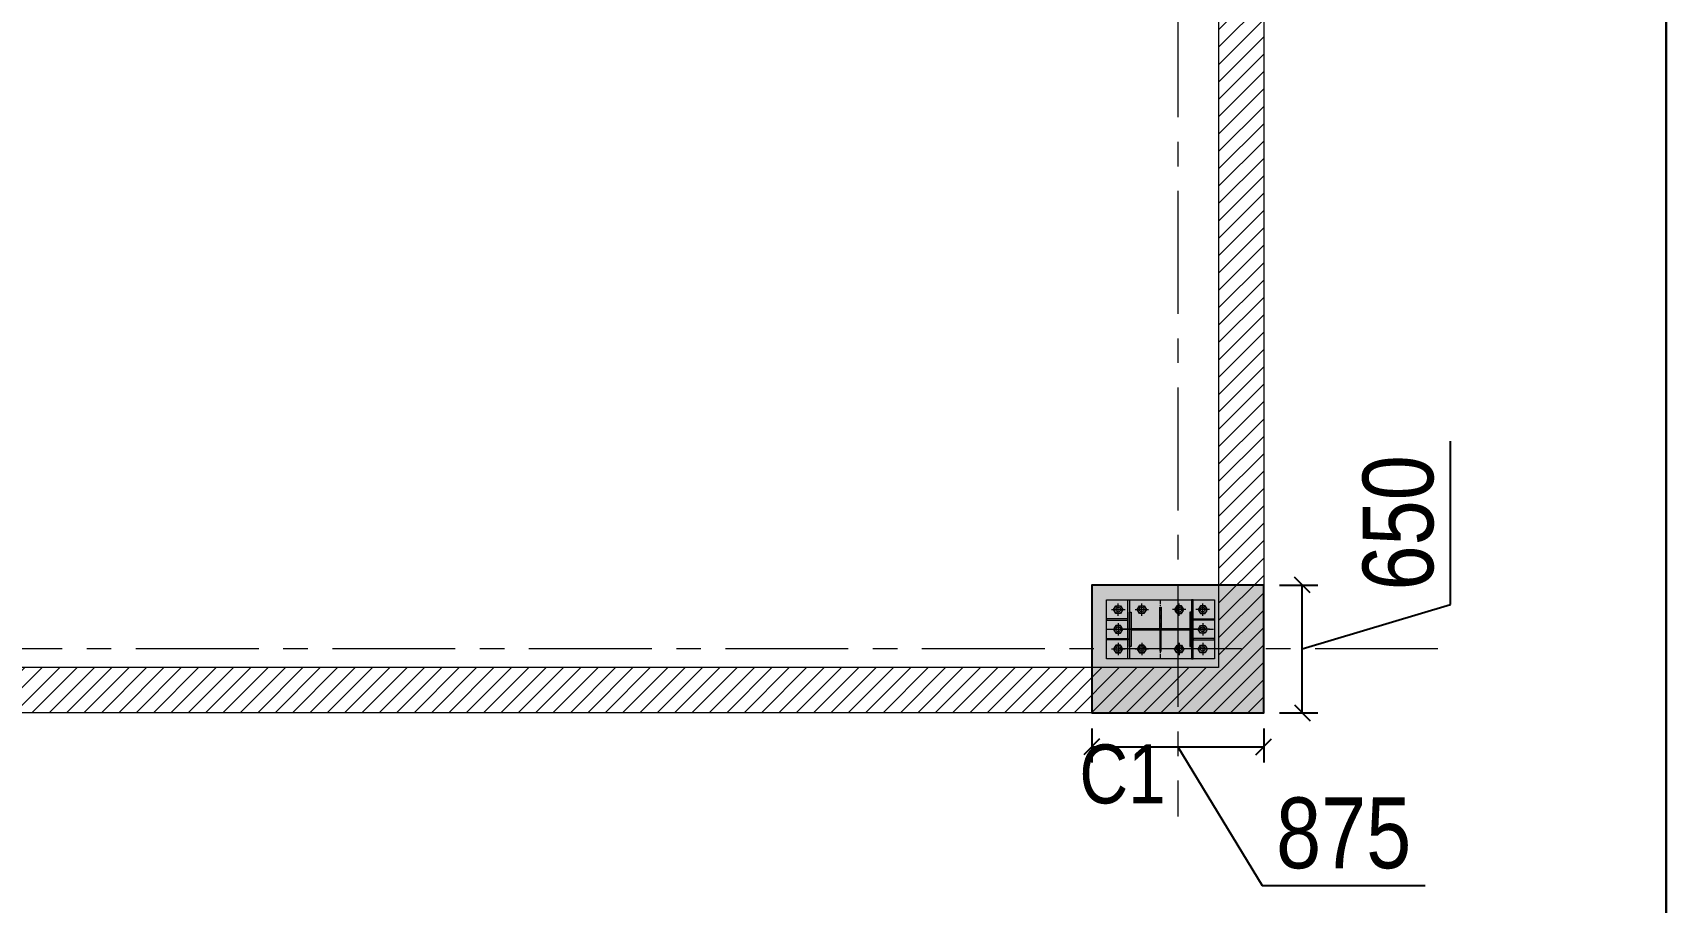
# Model space of a CAD drawing. Header units: inches. Extents: x 683042 to 921062, y -316188 to -5771.
# Drawn here: x 822184 to 830497, y -87987 to -83562 of the extents above; entities that cross this region are included whole.
import ezdxf

# ---------------------------------------------------------------- set-up
doc = ezdxf.new("R2010")
doc.units = ezdxf.units.IN
doc.header["$MEASUREMENT"] = 0
doc.linetypes.add('CENTER', pattern=[2, 1.25, -0.25, 0.25, -0.25])
doc.layers.add('CENTER LINE.(FSH)', color=10, linetype='CENTER', lineweight=0)
doc.layers.add('R-text', color=7, linetype='Continuous', lineweight=30)
for name, color, linetype in [('DETAIL-A', 41, 'Continuous'), ('R-column', 5, 'Continuous'), ('WALL', 30, 'Continuous')]:
    doc.layers.add(name, color=color, linetype=linetype)
doc.styles.add('ROMAND', font='swissc.ttf')
doc.dimstyles.new('CHIRAG', dxfattribs={"dimscale": 80, "dimtxt": 2.5, "dimasz": 2, "dimexe": 1, "dimexo": 1, "dimgap": 1, "dimtad": 0, "dimdec": 0, "dimzin": 0, "dimdsep": 46, "dimtxsty": 'ROMAND', "dimblk": 'OBLIQUE', "dimcen": 1, "dimclrd": 8, "dimclre": 8, "dimclrt": 256, "dimadec": 0, "dimazin": 0, "dimtfac": 1, "dimtdec": 0, "dimtmove": 0, "dimatfit": 3, "dimfxl": 15, "dimtolj": 1, "dimtzin": 0, "dimlwd": -1, "dimlwe": -1, "dimarcsym": 1})

# ---------------------------------------------------------------- blocks, each defined once
blk = doc.blocks.new('A$C153212E7')
at = {"lineweight": 5}
h = blk.add_hatch(color=256, dxfattribs=at)
h.dxf.hatch_style = 1
h.paths.add_polyline_path([(108.9, 300), (108.9, 0), (116.9, 0), (116.9, 300)])
h = blk.add_hatch(color=256, dxfattribs=at)
h.dxf.hatch_style = 1
h.paths.add_polyline_path([(279, 153), (279, 261.9), (271, 261.9), (271, 153)])
h = blk.add_hatch(color=256, dxfattribs=at)
h.dxf.hatch_style = 1
h.paths.add_polyline_path([(441.1, 300), (441.1, 0), (433.1, 0), (433.1, 300)])
h = blk.add_hatch(color=256, dxfattribs=at)
h.dxf.hatch_style = 1
h.paths.add_polyline_path([(108.9, 204), (0, 204), (0, 196), (108.9, 196)])
h = blk.add_hatch(color=3, dxfattribs=at)
h.dxf.hatch_style = 1
h.paths.add_polyline_path([(116.9, 237.5), (116.9, 62.5), (124.9, 62.5), (124.9, 237.5)])
h.paths.add_polyline_path([(125, 147), (425, 147), (425, 153), (125, 153)])
h.paths.add_polyline_path([(433, 237.5), (433, 62.5), (425, 62.5), (425, 237.5)])
h = blk.add_hatch(color=256, dxfattribs=at)
h.dxf.hatch_style = 1
h.paths.add_polyline_path([(441.1, 204), (550, 204), (550, 196), (441.1, 196)])
h = blk.add_hatch(color=256, dxfattribs=at)
h.dxf.hatch_style = 1
h.paths.add_polyline_path([(108.9, 96), (0, 96), (0, 104), (108.9, 104)])
h = blk.add_hatch(color=256, dxfattribs=at)
h.dxf.hatch_style = 1
h.paths.add_polyline_path([(279, 147), (279, 38.1), (271, 38.1), (271, 147)])
h = blk.add_hatch(color=256, dxfattribs=at)
h.dxf.hatch_style = 1
h.paths.add_polyline_path([(441.1, 96), (550, 96), (550, 104), (441.1, 104)])
blk.add_line((74.9, 150), (474.9, 150), dxfattribs=at)
at = {"color": 1, "lineweight": 5}
blk.add_lwpolyline([(0, 300), (550, 300), (550, 0), (0, 0)], close=True, dxfattribs=at)
at = {"lineweight": 5}
for points in [[(108.9, 300), (108.9, 0), (116.9, 0), (116.9, 300)], [(279, 153), (279, 261.9), (271, 261.9), (271, 153)], [(441.1, 300), (441.1, 0), (433.1, 0), (433.1, 300)], [(108.9, 204), (0, 204), (0, 196), (108.9, 196)], [(441.1, 204), (550, 204), (550, 196), (441.1, 196)], [(108.9, 96), (0, 96), (0, 104), (108.9, 104)], [(279, 147), (279, 38.1), (271, 38.1), (271, 147)], [(441.1, 96), (550, 96), (550, 104), (441.1, 104)]]:
    blk.add_lwpolyline(points, close=True, dxfattribs=at)
blk.add_circle((274.9, 150), 3, dxfattribs=at)
at = {"layer": 'DETAIL-A', "lineweight": 5}
for p, q in [((25.5, 250), (94.5, 250)), ((60, 218.1), (60, 281.9)), ((145.5, 250), (214.5, 250)), ((180, 218.1), (180, 281.9)), ((404.5, 250), (335.5, 250)), ((370, 218.1), (370, 281.9)), ((524.5, 250), (455.5, 250)), ((490, 218.1), (490, 281.9)), ((60, 118.1), (60, 181.9)), ((490, 118.1), (490, 181.9)), ((25.5, 150), (94.5, 150)), ((524.5, 150), (455.5, 150)), ((25.5, 50), (94.5, 50)), ((60, 81.9), (60, 18.1)), ((145.5, 50), (214.5, 50)), ((180, 81.9), (180, 18.1)), ((404.5, 50), (335.5, 50)), ((370, 81.9), (370, 18.1)), ((524.5, 50), (455.5, 50)), ((490, 81.9), (490, 18.1))]:
    blk.add_line(p, q, dxfattribs=at)
at = {"layer": 'DETAIL-A', "linetype": 'CENTER', "lineweight": 5, "ltscale": 20}
for p, q in [((274.9, 300), (274.9, 0)), ((550, 150), (0, 150))]:
    blk.add_line(p, q, dxfattribs=at)
at = {"layer": 'DETAIL-A', "lineweight": 5}
for points in [[(72, 270.1), (83, 250.4), (70.8, 230), (48.1, 230), (36.7, 250.4), (48.5, 270.1)], [(192, 270.1), (203, 250.4), (190.8, 230), (168.1, 230), (156.7, 250.4), (168.5, 270.1)], [(358, 270.1), (347, 250.4), (359.2, 230), (381.9, 230), (393.3, 250.4), (381.5, 270.1)], [(478, 270.1), (467, 250.4), (479.2, 230), (501.9, 230), (513.3, 250.4), (501.5, 270.1)], [(72, 170.1), (83, 150.4), (70.8, 130), (48.1, 130), (36.7, 150.4), (48.5, 170.1)], [(478, 170.1), (467, 150.4), (479.2, 130), (501.9, 130), (513.3, 150.4), (501.5, 170.1)], [(72, 29.9), (83, 49.6), (70.8, 70), (48.1, 70), (36.7, 49.6), (48.5, 29.9)], [(192, 29.9), (203, 49.6), (190.8, 70), (168.1, 70), (156.7, 49.6), (168.5, 29.9)], [(358, 29.9), (347, 49.6), (359.2, 70), (381.9, 70), (393.3, 49.6), (381.5, 29.9)], [(478, 29.9), (467, 49.6), (479.2, 70), (501.9, 70), (513.3, 49.6), (501.5, 29.9)]]:
    blk.add_lwpolyline(points, close=True, dxfattribs=at)
at = {"layer": 'DETAIL-A', "color": 3, "lineweight": 5}
for points in [[(116.9, 237.5), (116.9, 62.5), (124.9, 62.5), (124.9, 237.5)], [(433, 237.5), (433, 62.5), (425, 62.5), (425, 237.5)], [(125, 147), (425, 147), (425, 153), (125, 153)]]:
    blk.add_lwpolyline(points, close=True, dxfattribs=at)
at = {"layer": 'DETAIL-A', "lineweight": 5}
for centre, radius in [((60, 250), 20), ((60, 250), 12), ((180, 250), 20), ((180, 250), 12), ((370, 250), 20), ((370, 250), 12), ((490, 250), 20), ((490, 250), 12), ((60, 150), 20), ((490, 150), 20), ((60, 150), 12), ((490, 150), 12), ((60, 50), 20), ((60, 50), 12), ((180, 50), 20), ((180, 50), 12), ((370, 50), 20), ((370, 50), 12), ((490, 50), 20), ((490, 50), 12)]:
    blk.add_circle(centre, radius, dxfattribs=at)
blk = doc.blocks.new('COL')
at = {"layer": 'R-column'}
h = blk.add_hatch(color=256, dxfattribs=at)
h.dxf.hatch_style = 1
h.paths.add_polyline_path([(742265.9, -92470.4), (741390.9, -92470.4), (741390.9, -93120.4), (742265.9, -93120.4)])
blk.add_lwpolyline([(742265.9, -92470.4), (741390.9, -92470.4), (741390.9, -93120.4), (742265.9, -93120.4)], close=True, dxfattribs=at)
blk = doc.blocks.new('_Oblique')
at = {"color": 0, "linetype": 'ByBlock', "lineweight": -2}
blk.add_line((-0.5, -0.5), (0.5, 0.5), dxfattribs=at)
blk = doc.blocks.new('*D245')
at = {"color": 8, "linetype": 'Continuous', "transparency": 16777216}
for p, q in [((827573.1, -87103.1), (827573.1, -87275.9)), ((828448.1, -87103.1), (828448.1, -87275.9))]:
    blk.add_line(p, q, dxfattribs=at)
at = {"color": 8, "transparency": 16777216}
for p, q in [((827573.1, -87195.9), (828448.1, -87195.9)), ((828010.6, -87195.9), (828441.2, -87901.1)), ((828441.2, -87901.1), (829269.1, -87901.1))]:
    blk.add_line(p, q, dxfattribs=at)
at = {"layer": 'Defpoints', "color": 0, "transparency": 16777216}
for p in [(827573.1, -87023.1), (828448.1, -87023.1), (828448.1, -87195.9)]:
    blk.add_point(p, dxfattribs=at)
at = {"color": 8, "transparency": 16777216, "xscale": 80, "yscale": 80, "zscale": 80, "rotation": 180}
blk.add_blockref('_Oblique', (827573.1, -87195.9), dxfattribs=at)
at = {"color": 8, "transparency": 16777216, "xscale": 80, "yscale": 80, "zscale": 80}
blk.add_blockref('_Oblique', (828448.1, -87195.9), dxfattribs=at)
at = {"lineweight": 5, "transparency": 16777216, "insert": (828855.2, -87636.3), "char_height": 360, "attachment_point": 5, "style": 'ROMAND'}
blk.add_mtext('\\A1;875', dxfattribs=at)
blk = doc.blocks.new('*D246')
at = {"color": 8, "transparency": 16777216}
for p, q in [((829398.7, -86471.7), (829398.7, -85640.8)), ((828644.3, -87023.1), (828644.3, -86373.1)), ((828644.3, -86698.1), (829398.7, -86471.7))]:
    blk.add_line(p, q, dxfattribs=at)
at = {"color": 8, "linetype": 'Continuous', "transparency": 16777216}
for p, q in [((828528.1, -86373.1), (828724.3, -86373.1)), ((828528.1, -87023.1), (828724.3, -87023.1))]:
    blk.add_line(p, q, dxfattribs=at)
at = {"layer": 'Defpoints', "color": 0, "transparency": 16777216}
for p in [(828448.1, -86373.1), (828644.3, -86373.1), (828448.1, -87023.1)]:
    blk.add_point(p, dxfattribs=at)
at = {"color": 8, "transparency": 16777216, "xscale": 80, "yscale": 80, "zscale": 80}
for p, rotation in [((828644.3, -86373.1), 90), ((828644.3, -87023.1), 270)]:
    blk.add_blockref('_Oblique', p, dxfattribs=dict(at, rotation=rotation))
at = {"lineweight": 5, "transparency": 16777216, "insert": (829133.9, -86056.3), "char_height": 360, "attachment_point": 5, "rotation": 90, "style": 'ROMAND'}
blk.add_mtext('\\A1;650', dxfattribs=at)

msp = doc.modelspace()

# ---------------------------------------------------------------- hatches: boundary and pattern name
at = {"lineweight": 5}
h = msp.add_hatch(dxfattribs=at)
h.set_pattern_fill('ANSI31', color=8, scale=500)
h.set_pattern_definition([(45, (88971.894, 25203.18), (-44.194174, 44.194174), [])])
h.paths.add_polyline_path([(812448.068, -63023.059), (828448.068, -63023.059), (828448.068, -87023.059), (812448.068, -87023.059)])
h.paths.add_polyline_path([(812678.068, -63253.059), (828218.068, -63253.059), (828218.068, -86793.059), (812678.068, -86793.059)], flags=16)

# ---------------------------------------------------------------- linework, layer by layer
at = {"color": 1, "lineweight": 30}
msp.add_lwpolyline([(830496.951, -92524.94), (807066.126, -92524.94), (807066.126, -59390.439), (830496.951, -59390.439)], close=True, dxfattribs=at)
at = {"layer": 'CENTER LINE.(FSH)', "lineweight": 5, "ltscale": 500}
for p, q in [((828010.627, -60367.889), (828010.627, -87549.671)), ((829334.529, -86698.059), (808278.266, -86698.059))]:
    msp.add_line(p, q, dxfattribs=at)
at = {"layer": 'WALL', "lineweight": 5}
for points in [[(812448.068, -63023.059), (828448.068, -63023.059), (828448.068, -87023.059), (812448.068, -87023.059)], [(812678.068, -63253.059), (828218.068, -63253.059), (828218.068, -86793.059), (812678.068, -86793.059)]]:
    msp.add_lwpolyline(points, close=True, dxfattribs=at)

# ---------------------------------------------------------------- block references
at = {"lineweight": 5, "rotation": 180}
msp.add_blockref('A$C153212E7', (828198.068, -86448.059), dxfattribs=at)
at = {"layer": 'R-column'}
msp.add_blockref('COL', (86182.214, 6097.354), dxfattribs=at)

# ---------------------------------------------------------------- texts
at = {"layer": 'R-text', "lineweight": 5, "insert": (827729.954, -87336.085), "char_height": 300, "width": 286.62939, "attachment_point": 5, "style": 'ROMAND'}
msp.add_mtext('\\A1;C1', dxfattribs=at)

# ---------------------------------------------------------------- dimensions: what is measured, and where the dimension line sits
at = {"lineweight": 5}
dim = msp.add_linear_dim(base=(828644.333, -86373.059), p1=(828448.068, -87023.059), p2=(828448.068, -86373.059), angle=90, dimstyle='CHIRAG', override={"dimtxt": 4.5, "dimasz": 1, "dimtad": 1, "dimtmove": 1}, dxfattribs=at)
dim.commit()
dim.dimension.update_dxf_attribs({"geometry": '*D246', "text_midpoint": (829133.917, -86391.746)})
dim = msp.add_linear_dim(base=(828448.068, -87195.859), p1=(827573.068, -87023.059), p2=(828448.068, -87023.059), dimstyle='CHIRAG', override={"dimtxt": 4.5, "dimasz": 1, "dimtad": 1, "dimtmove": 1}, dxfattribs=at)
dim.commit()
dim.dimension.update_dxf_attribs({"geometry": '*D245', "text_midpoint": (828521.232, -87901.092), "dimtype": 160})

doc.saveas('drawing.dxf')
